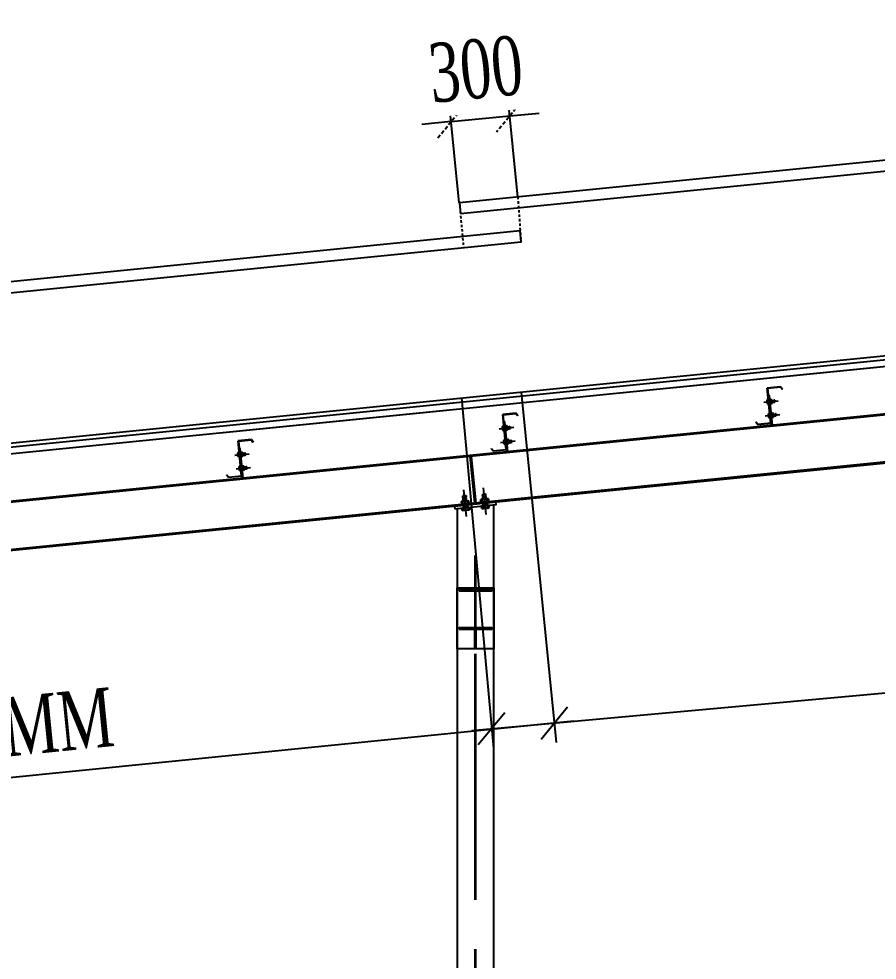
# Model space of a CAD drawing. Header units: inches. Extents: x 315041 to 662841, y -45540 to -35018.
# Drawn here: x 331597.95 to 331641.53, y -36265.71 to -36217.89 of the extents above; entities that cross this region are included whole.
import ezdxf

# ---------------------------------------------------------------- set-up
doc = ezdxf.new("R2010")
doc.units = ezdxf.units.IN
doc.header["$MEASUREMENT"] = 0
doc.linetypes.add('AZNB-BN-TL-A- X- POWDER SECTION 1 2 3$0$HIDDEN2', pattern=[0.1875, 0.125, -0.0625])
doc.linetypes.add('CENTER', pattern=[2, 1.25, -0.25, 0.25, -0.25])
for name, color, linetype in [('001-TRUC', 252, 'CENTER'), ('2', 2, 'Continuous'), ('2NET-VE', 8, 'Continuous'), ('5', 5, 'Continuous'), ('7', 7, 'Continuous'), ('8', 8, 'Continuous'), ('DIM', 8, 'Continuous'), ('GIANG', 1, 'Continuous'), ('ROOFING', 4, 'Continuous')]:
    doc.layers.add(name, color=color, linetype=linetype)
doc.styles.add('ST1', font='times.ttf', dxfattribs={"width": 0.7})
doc.dimstyles.new('100', dxfattribs={"dimtxt": 3, "dimasz": 1.5, "dimexe": 1, "dimexo": 0, "dimgap": 1, "dimtad": 1, "dimdec": 0, "dimlfac": 100, "dimzin": 0, "dimdsep": 46, "dimtxsty": 'ST1', "dimblk": 'OBLIQUE', "dimcen": 1, "dimdle": 1, "dimclrd": 8, "dimclre": 8, "dimclrt": 3, "dimadec": 0, "dimazin": 0, "dimtfac": 1, "dimtdec": 0, "dimtix": 1, "dimtmove": 1, "dimatfit": 3, "dimfxl": 0, "dimtfill": 1, "dimtolj": 1, "dimtzin": 0, "dimlwd": -1, "dimlwe": -1, "dimarcsym": 1})

# ---------------------------------------------------------------- blocks, each defined once
blk = doc.blocks.new('*U187')
at = {"color": 9, "const_width": 22}
blk.add_lwpolyline([(0, 0), (17.2, 0)], dxfattribs=at)
at = {"layer": '2NET-VE', "color": 8, "linetype": 'Continuous', "ltscale": 0.5}
for p, q in [((0, 10.4), (17.2, 10.4)), ((34.1, 9.2), (34, 9.2)), ((0, -10.4), (17.2, -10.4)), ((34.1, -9.2), (34.1, -9.2))]:
    blk.add_line(p, q, dxfattribs=at)
at = {"layer": '7', "color": 8, "linetype": 'Continuous'}
for p, q in [((32.8, 8), (34.3, 9.6)), ((33.4, -8), (35.2, 8)), ((34.3, 9.6), (35.2, 8)), ((35.2, 8), (36.7, 9.6)), ((35.8, -8), (37.6, 8)), ((36.7, 9.6), (37.6, 8)), ((37.6, 8), (39.2, 9.6)), ((38.2, -8), (40.1, 8)), ((39.2, 9.6), (40.1, 8)), ((40.1, 8), (41.6, 9.6)), ((40.6, -8), (42.5, 8)), ((41.6, 9.6), (42.5, 8)), ((42.5, 8), (44, 9.6)), ((43, -8), (44.9, 8)), ((43, -8), (44.9, 8)), ((44, 9.6), (44.9, 8)), ((44.9, 8), (46.4, 9.6)), ((45.4, -8), (47.3, 8)), ((46.4, 9.6), (47.3, 8)), ((47.3, 8), (48.8, 9.6)), ((47.8, -8), (49.7, 8)), ((47.8, -8), (49.7, 8)), ((47.8, -8), (49.7, 8)), ((48.8, 9.6), (49.7, 8)), ((49.7, 8), (51.2, 9.6)), ((50.3, -8), (52.1, 8)), ((51.2, 9.6), (52.1, 8)), ((57.8, 8), (52.1, 8)), ((57.8, 8), (57.8, -8)), ((33, -8), (32.5, -8)), ((33.4, -8), (32.8, -8)), ((33.4, -8), (34.2, -9.6)), ((34.2, -9.6), (35.8, -8)), ((35.8, -8), (36.7, -9.6)), ((36.7, -9.6), (38.2, -8)), ((38.2, -8), (39.1, -9.6)), ((39.1, -9.6), (40.6, -8)), ((40.6, -8), (41.5, -9.6)), ((41.5, -9.6), (43, -8)), ((43, -8), (43.9, -9.6)), ((43.9, -9.6), (45.4, -8)), ((45.4, -8), (46.3, -9.6)), ((46.3, -9.6), (47.8, -8)), ((47.8, -8), (48.7, -9.6)), ((48.7, -9.6), (50.3, -8)), ((50.3, -8), (57.8, -8))]:
    blk.add_line(p, q, dxfattribs=at)
at = {"layer": '8', "color": 8, "linetype": 'Continuous', "ltscale": 10}
blk.add_line((-43.5, 0), (87.3, 0), dxfattribs=at)
at = {"layer": '8', "color": 8, "linetype": 'Continuous'}
for p, q in [((-12.8, 11), (-12.8, 14.8)), ((-12.8, -14.8), (-12.8, 14.8)), ((-1.2, 18.7), (-11.6, 18.7)), ((-1.7, 11), (-11.1, 11)), ((0, 11), (0, 14.8)), ((0, -14.8), (0, 14.8)), ((17.2, -21.9), (17.2, 21.9)), ((17.2, 21.9), (19.7, 21.9)), ((19.7, -21.9), (19.7, 21.9)), ((19.7, 11), (19.7, 14.8)), ((19.7, -14.8), (19.7, 14.8)), ((20.8, 18.7), (31.3, 18.7)), ((21.4, 11), (30.8, 11)), ((32.5, 11), (32.5, 14.8)), ((32.5, -14.8), (32.5, 14.8)), ((-12.8, -11), (-12.8, -14.8)), ((-11.6, -18.7), (-1.2, -18.7)), ((-1.7, -11), (-11.1, -11)), ((0, -11), (0, -14.8)), ((17.2, -21.9), (19.7, -21.9)), ((19.7, -11), (19.7, -14.8)), ((31.3, -18.7), (20.8, -18.7)), ((21.4, -11), (30.8, -11)), ((32.5, -11), (32.5, -14.8))]:
    blk.add_line(p, q, dxfattribs=at)
for centre, radius, start, end in [((-5.8, 14.8), 6.98, 146.602, 180), ((-7.7, 14.8), 5.12, 180, 228.5476), ((-7.7, 7.1), 5.12, 131.4524, 180), ((-5.1, 14.8), 5.12, 311.4524, 0), ((-5.1, 7.1), 5.12, 0, 48.5476), ((-7, 14.8), 6.98, 0, 33.398), ((26.7, 14.8), 6.98, 146.602, 180), ((24.8, 14.8), 5.12, 180, 228.5476), ((24.8, 7.1), 5.12, 131.4524, 180), ((27.4, 14.8), 5.12, 311.4524, 0), ((27.4, 7.1), 5.12, 0, 48.5476), ((25.5, 14.8), 6.98, 0, 33.398), ((-7.7, -7.1), 5.12, 180, 228.5476), ((-7.7, -14.8), 5.12, 131.4524, 180), ((-5.8, -14.8), 6.98, 180, 213.398), ((-5.1, -7.1), 5.12, 311.4524, 0), ((-5.1, -14.8), 5.12, 0, 48.5476), ((-7, -14.8), 6.98, 326.602, 0), ((24.8, -7.1), 5.12, 180, 228.5476), ((24.8, -14.8), 5.12, 131.4524, 180), ((26.7, -14.8), 6.98, 180, 213.398), ((27.4, -7.1), 5.12, 311.4524, 0), ((27.4, -14.8), 5.12, 0, 48.5476), ((25.5, -14.8), 6.98, 326.602, 0)]:
    blk.add_arc(centre, radius, start, end, dxfattribs=at)
blk = doc.blocks.new('*U186')
at = {"color": 9, "const_width": 22}
blk.add_lwpolyline([(0, 0), (17.2, 0)], dxfattribs=at)
at = {"layer": '2NET-VE', "color": 8, "linetype": 'Continuous', "ltscale": 0.5}
for p, q in [((0, 10.4), (17.2, 10.4)), ((34.1, 9.2), (34, 9.2)), ((0, -10.4), (17.2, -10.4)), ((34.1, -9.2), (34.1, -9.2))]:
    blk.add_line(p, q, dxfattribs=at)
at = {"layer": '7', "color": 8, "linetype": 'Continuous'}
for p, q in [((32.8, 8), (34.3, 9.6)), ((33.4, -8), (35.2, 8)), ((34.3, 9.6), (35.2, 8)), ((35.2, 8), (36.7, 9.6)), ((35.8, -8), (37.6, 8)), ((36.7, 9.6), (37.6, 8)), ((37.6, 8), (39.2, 9.6)), ((38.2, -8), (40.1, 8)), ((39.2, 9.6), (40.1, 8)), ((40.1, 8), (41.6, 9.6)), ((40.6, -8), (42.5, 8)), ((41.6, 9.6), (42.5, 8)), ((42.5, 8), (44, 9.6)), ((43, -8), (44.9, 8)), ((43, -8), (44.9, 8)), ((44, 9.6), (44.9, 8)), ((44.9, 8), (46.4, 9.6)), ((45.4, -8), (47.3, 8)), ((46.4, 9.6), (47.3, 8)), ((47.3, 8), (48.8, 9.6)), ((47.8, -8), (49.7, 8)), ((47.8, -8), (49.7, 8)), ((47.8, -8), (49.7, 8)), ((48.8, 9.6), (49.7, 8)), ((49.7, 8), (51.2, 9.6)), ((50.3, -8), (52.1, 8)), ((51.2, 9.6), (52.1, 8)), ((57.8, 8), (52.1, 8)), ((57.8, 8), (57.8, -8)), ((33, -8), (32.5, -8)), ((33.4, -8), (32.8, -8)), ((33.4, -8), (34.2, -9.6)), ((34.2, -9.6), (35.8, -8)), ((35.8, -8), (36.7, -9.6)), ((36.7, -9.6), (38.2, -8)), ((38.2, -8), (39.1, -9.6)), ((39.1, -9.6), (40.6, -8)), ((40.6, -8), (41.5, -9.6)), ((41.5, -9.6), (43, -8)), ((43, -8), (43.9, -9.6)), ((43.9, -9.6), (45.4, -8)), ((45.4, -8), (46.3, -9.6)), ((46.3, -9.6), (47.8, -8)), ((47.8, -8), (48.7, -9.6)), ((48.7, -9.6), (50.3, -8)), ((50.3, -8), (57.8, -8))]:
    blk.add_line(p, q, dxfattribs=at)
at = {"layer": '8', "color": 8, "linetype": 'Continuous', "ltscale": 10}
blk.add_line((-43.5, 0), (87.3, 0), dxfattribs=at)
at = {"layer": '8', "color": 8, "linetype": 'Continuous'}
for p, q in [((-12.8, 11), (-12.8, 14.8)), ((-12.8, -14.8), (-12.8, 14.8)), ((-1.2, 18.7), (-11.6, 18.7)), ((-1.7, 11), (-11.1, 11)), ((0, 11), (0, 14.8)), ((0, -14.8), (0, 14.8)), ((17.2, -21.9), (17.2, 21.9)), ((17.2, 21.9), (19.7, 21.9)), ((19.7, -21.9), (19.7, 21.9)), ((19.7, 11), (19.7, 14.8)), ((19.7, -14.8), (19.7, 14.8)), ((20.8, 18.7), (31.3, 18.7)), ((21.4, 11), (30.8, 11)), ((32.5, 11), (32.5, 14.8)), ((32.5, -14.8), (32.5, 14.8)), ((-12.8, -11), (-12.8, -14.8)), ((-11.6, -18.7), (-1.2, -18.7)), ((-1.7, -11), (-11.1, -11)), ((0, -11), (0, -14.8)), ((17.2, -21.9), (19.7, -21.9)), ((19.7, -11), (19.7, -14.8)), ((31.3, -18.7), (20.8, -18.7)), ((21.4, -11), (30.8, -11)), ((32.5, -11), (32.5, -14.8))]:
    blk.add_line(p, q, dxfattribs=at)
for centre, radius, start, end in [((-5.8, 14.8), 6.98, 146.602, 180), ((-7.7, 14.8), 5.12, 180, 228.5476), ((-7.7, 7.1), 5.12, 131.4524, 180), ((-5.1, 14.8), 5.12, 311.4524, 0), ((-5.1, 7.1), 5.12, 0, 48.5476), ((-7, 14.8), 6.98, 0, 33.398), ((26.7, 14.8), 6.98, 146.602, 180), ((24.8, 14.8), 5.12, 180, 228.5476), ((24.8, 7.1), 5.12, 131.4524, 180), ((27.4, 14.8), 5.12, 311.4524, 0), ((27.4, 7.1), 5.12, 0, 48.5476), ((25.5, 14.8), 6.98, 0, 33.398), ((-7.7, -7.1), 5.12, 180, 228.5476), ((-7.7, -14.8), 5.12, 131.4524, 180), ((-5.8, -14.8), 6.98, 180, 213.398), ((-5.1, -7.1), 5.12, 311.4524, 0), ((-5.1, -14.8), 5.12, 0, 48.5476), ((-7, -14.8), 6.98, 326.602, 0), ((24.8, -7.1), 5.12, 180, 228.5476), ((24.8, -14.8), 5.12, 131.4524, 180), ((26.7, -14.8), 6.98, 180, 213.398), ((27.4, -7.1), 5.12, 311.4524, 0), ((27.4, -14.8), 5.12, 0, 48.5476), ((25.5, -14.8), 6.98, 326.602, 0)]:
    blk.add_arc(centre, radius, start, end, dxfattribs=at)
blk = doc.blocks.new('A$C69F028B4')
at = {"layer": '2'}
for points in [[(0, 1.617), (1.375, 1.617), (1.375, 1.667), (0, 1.667)], [(0.667, 0.05), (0.708, 0.05), (0.708, 1.617), (0.667, 1.617)], [(0, 0), (1.375, 0), (1.375, 0.05), (0, 0.05)]]:
    blk.add_lwpolyline(points, close=True, dxfattribs=at)
blk = doc.blocks.new('*U235')
at = {"layer": '2NET-VE', "ltscale": 0.5}
for p, q in [((0, 8.3), (9.5, 8.3)), ((22.9, 7.4), (22.9, 7.4)), ((0, -8.3), (9.5, -8.3)), ((22.9, -7.4), (22.9, -7.4))]:
    blk.add_line(p, q, dxfattribs=at)
at = {"layer": '7', "linetype": 'Continuous'}
for p, q in [((21.9, 6.4), (23.1, 7.7)), ((22.3, -6.4), (23.8, 6.4)), ((23.1, 7.7), (23.8, 6.4)), ((23.8, 6.4), (25.1, 7.7)), ((24.3, -6.4), (25.8, 6.4)), ((25.1, 7.7), (25.8, 6.4)), ((25.8, 6.4), (27, 7.7)), ((26.2, -6.4), (27.7, 6.4)), ((27, 7.7), (27.7, 6.4)), ((27.7, 6.4), (28.9, 7.7)), ((28.1, -6.4), (29.6, 6.4)), ((28.9, 7.7), (29.6, 6.4)), ((29.6, 6.4), (30.9, 7.7)), ((30.1, -6.4), (31.6, 6.4)), ((30.1, -6.4), (31.6, 6.4)), ((30.9, 7.7), (31.6, 6.4)), ((31.6, 6.4), (32.8, 7.7)), ((32, -6.4), (33.5, 6.4)), ((32.8, 7.7), (33.5, 6.4)), ((33.5, 6.4), (34.7, 7.7)), ((33.9, -6.4), (35.4, 6.4)), ((33.9, -6.4), (35.4, 6.4)), ((33.9, -6.4), (35.4, 6.4)), ((34.7, 7.7), (35.4, 6.4)), ((35.4, 6.4), (36.7, 7.7)), ((35.9, -6.4), (37.4, 6.4)), ((36.7, 7.7), (37.4, 6.4)), ((41.9, 6.4), (37.4, 6.4)), ((41.9, 6.4), (41.9, -6.4)), ((22.1, -6.4), (21.7, -6.4)), ((22.3, -6.4), (21.9, -6.4)), ((22.3, -6.4), (23.1, -7.7)), ((23.1, -7.7), (24.3, -6.4)), ((24.3, -6.4), (25, -7.7)), ((25, -7.7), (26.2, -6.4)), ((26.2, -6.4), (26.9, -7.7)), ((26.9, -7.7), (28.1, -6.4)), ((28.1, -6.4), (28.9, -7.7)), ((28.9, -7.7), (30.1, -6.4)), ((30.1, -6.4), (30.8, -7.7)), ((30.8, -7.7), (32, -6.4)), ((32, -6.4), (32.7, -7.7)), ((32.7, -7.7), (33.9, -6.4)), ((33.9, -6.4), (34.7, -7.7)), ((34.7, -7.7), (35.9, -6.4)), ((35.9, -6.4), (41.9, -6.4))]:
    blk.add_line(p, q, dxfattribs=at)
at = {"layer": '8', "linetype": 'Continuous'}
for p, q in [((-10.2, 8.8), (-10.2, 11.9)), ((-10.2, -11.9), (-10.2, 11.9)), ((-0.9, 14.9), (-9.3, 14.9)), ((-1.4, 8.8), (-8.9, 8.8)), ((0, 8.8), (0, 11.9)), ((0, -11.9), (0, 11.9)), ((9.5, -17.6), (9.5, 17.6)), ((9.5, 17.6), (11.4, 17.6)), ((11.4, -17.6), (11.4, 17.6)), ((11.4, 8.8), (11.4, 11.9)), ((11.4, -11.9), (11.4, 11.9)), ((12.3, 14.9), (20.7, 14.9)), ((12.8, 8.8), (20.3, 8.8)), ((21.7, 8.8), (21.7, 11.9)), ((21.7, -11.9), (21.7, 11.9)), ((-10.2, -8.8), (-10.2, -11.9)), ((-9.3, -14.9), (-0.9, -14.9)), ((-1.4, -8.8), (-8.9, -8.8)), ((0, -8.8), (0, -11.9)), ((9.5, -17.6), (11.4, -17.6)), ((11.4, -8.8), (11.4, -11.9)), ((20.7, -14.9), (12.3, -14.9)), ((12.8, -8.8), (20.3, -8.8)), ((21.7, -8.8), (21.7, -11.9))]:
    blk.add_line(p, q, dxfattribs=at)
at = {"layer": '8', "ltscale": 10}
blk.add_line((-32.8, 0), (65.5, 0), dxfattribs=at)
at = {"layer": '8', "linetype": 'Continuous'}
for centre, radius, start, end in [((-4.7, 11.9), 5.58, 146.602, 180), ((-6.1, 11.9), 4.1, 180, 228.54763), ((-6.1, 5.7), 4.1, 131.45237, 180), ((-4.1, 11.9), 4.1, 311.45237, 0), ((-4.1, 5.7), 4.1, 0, 48.54763), ((-5.6, 11.9), 5.58, 0, 33.398), ((17, 11.9), 5.58, 146.602, 180), ((15.5, 11.9), 4.1, 180, 228.54763), ((15.5, 5.7), 4.1, 131.45237, 180), ((17.6, 11.9), 4.1, 311.45237, 0), ((17.6, 5.7), 4.1, 0, 48.54763), ((16.1, 11.9), 5.58, 0, 33.398), ((-6.1, -5.7), 4.1, 180, 228.54763), ((-6.1, -11.9), 4.1, 131.45237, 180), ((-4.7, -11.9), 5.58, 180, 213.398), ((-4.1, -5.7), 4.1, 311.45237, 0), ((-4.1, -11.9), 4.1, 0, 48.54763), ((-5.6, -11.9), 5.58, 326.602, 0), ((15.5, -5.7), 4.1, 180, 228.54763), ((15.5, -11.9), 4.1, 131.45237, 180), ((17, -11.9), 5.58, 180, 213.398), ((17.6, -5.7), 4.1, 311.45237, 0), ((17.6, -11.9), 4.1, 0, 48.54763), ((16.1, -11.9), 5.58, 326.602, 0)]:
    blk.add_arc(centre, radius, start, end, dxfattribs=at)
blk = doc.blocks.new('*U234')
at = {"layer": '2NET-VE', "ltscale": 0.5}
for p, q in [((0, 8.3), (9.5, 8.3)), ((22.9, 7.4), (22.9, 7.4)), ((0, -8.3), (9.5, -8.3)), ((22.9, -7.4), (22.9, -7.4))]:
    blk.add_line(p, q, dxfattribs=at)
at = {"layer": '7', "linetype": 'Continuous'}
for p, q in [((21.9, 6.4), (23.1, 7.7)), ((22.3, -6.4), (23.8, 6.4)), ((23.1, 7.7), (23.8, 6.4)), ((23.8, 6.4), (25.1, 7.7)), ((24.3, -6.4), (25.8, 6.4)), ((25.1, 7.7), (25.8, 6.4)), ((25.8, 6.4), (27, 7.7)), ((26.2, -6.4), (27.7, 6.4)), ((27, 7.7), (27.7, 6.4)), ((27.7, 6.4), (28.9, 7.7)), ((28.1, -6.4), (29.6, 6.4)), ((28.9, 7.7), (29.6, 6.4)), ((29.6, 6.4), (30.9, 7.7)), ((30.1, -6.4), (31.6, 6.4)), ((30.1, -6.4), (31.6, 6.4)), ((30.9, 7.7), (31.6, 6.4)), ((31.6, 6.4), (32.8, 7.7)), ((32, -6.4), (33.5, 6.4)), ((32.8, 7.7), (33.5, 6.4)), ((33.5, 6.4), (34.7, 7.7)), ((33.9, -6.4), (35.4, 6.4)), ((33.9, -6.4), (35.4, 6.4)), ((33.9, -6.4), (35.4, 6.4)), ((34.7, 7.7), (35.4, 6.4)), ((35.4, 6.4), (36.7, 7.7)), ((35.9, -6.4), (37.4, 6.4)), ((36.7, 7.7), (37.4, 6.4)), ((41.9, 6.4), (37.4, 6.4)), ((41.9, 6.4), (41.9, -6.4)), ((22.1, -6.4), (21.7, -6.4)), ((22.3, -6.4), (21.9, -6.4)), ((22.3, -6.4), (23.1, -7.7)), ((23.1, -7.7), (24.3, -6.4)), ((24.3, -6.4), (25, -7.7)), ((25, -7.7), (26.2, -6.4)), ((26.2, -6.4), (26.9, -7.7)), ((26.9, -7.7), (28.1, -6.4)), ((28.1, -6.4), (28.9, -7.7)), ((28.9, -7.7), (30.1, -6.4)), ((30.1, -6.4), (30.8, -7.7)), ((30.8, -7.7), (32, -6.4)), ((32, -6.4), (32.7, -7.7)), ((32.7, -7.7), (33.9, -6.4)), ((33.9, -6.4), (34.7, -7.7)), ((34.7, -7.7), (35.9, -6.4)), ((35.9, -6.4), (41.9, -6.4))]:
    blk.add_line(p, q, dxfattribs=at)
at = {"layer": '8', "linetype": 'Continuous'}
for p, q in [((-10.2, 8.8), (-10.2, 11.9)), ((-10.2, -11.9), (-10.2, 11.9)), ((-0.9, 14.9), (-9.3, 14.9)), ((-1.4, 8.8), (-8.9, 8.8)), ((0, 8.8), (0, 11.9)), ((0, -11.9), (0, 11.9)), ((9.5, -17.6), (9.5, 17.6)), ((9.5, 17.6), (11.4, 17.6)), ((11.4, -17.6), (11.4, 17.6)), ((11.4, 8.8), (11.4, 11.9)), ((11.4, -11.9), (11.4, 11.9)), ((12.3, 14.9), (20.7, 14.9)), ((12.8, 8.8), (20.3, 8.8)), ((21.7, 8.8), (21.7, 11.9)), ((21.7, -11.9), (21.7, 11.9)), ((-10.2, -8.8), (-10.2, -11.9)), ((-9.3, -14.9), (-0.9, -14.9)), ((-1.4, -8.8), (-8.9, -8.8)), ((0, -8.8), (0, -11.9)), ((9.5, -17.6), (11.4, -17.6)), ((11.4, -8.8), (11.4, -11.9)), ((20.7, -14.9), (12.3, -14.9)), ((12.8, -8.8), (20.3, -8.8)), ((21.7, -8.8), (21.7, -11.9))]:
    blk.add_line(p, q, dxfattribs=at)
at = {"layer": '8', "ltscale": 10}
blk.add_line((-32.8, 0), (65.5, 0), dxfattribs=at)
at = {"layer": '8', "linetype": 'Continuous'}
for centre, radius, start, end in [((-4.7, 11.9), 5.58, 146.602, 180), ((-6.1, 11.9), 4.1, 180, 228.54763), ((-6.1, 5.7), 4.1, 131.45237, 180), ((-4.1, 11.9), 4.1, 311.45237, 0), ((-4.1, 5.7), 4.1, 0, 48.54763), ((-5.6, 11.9), 5.58, 0, 33.398), ((17, 11.9), 5.58, 146.602, 180), ((15.5, 11.9), 4.1, 180, 228.54763), ((15.5, 5.7), 4.1, 131.45237, 180), ((17.6, 11.9), 4.1, 311.45237, 0), ((17.6, 5.7), 4.1, 0, 48.54763), ((16.1, 11.9), 5.58, 0, 33.398), ((-6.1, -5.7), 4.1, 180, 228.54763), ((-6.1, -11.9), 4.1, 131.45237, 180), ((-4.7, -11.9), 5.58, 180, 213.398), ((-4.1, -5.7), 4.1, 311.45237, 0), ((-4.1, -11.9), 4.1, 0, 48.54763), ((-5.6, -11.9), 5.58, 326.602, 0), ((15.5, -5.7), 4.1, 180, 228.54763), ((15.5, -11.9), 4.1, 131.45237, 180), ((17, -11.9), 5.58, 180, 213.398), ((17.6, -5.7), 4.1, 311.45237, 0), ((17.6, -11.9), 4.1, 0, 48.54763), ((16.1, -11.9), 5.58, 326.602, 0)]:
    blk.add_arc(centre, radius, start, end, dxfattribs=at)
blk = doc.blocks.new('XM150')
at = {"layer": '2', "ltscale": 0.015}
for p, q in [((68.9, 180), (0.9, 180)), ((0.9, 1.1), (0.9, 180)), ((2, 178.9), (2, 0)), ((2, 178.9), (68.3, 178.9)), ((75.4, 166.5), (68.3, 178.9)), ((68.9, 180), (76.4, 167)), ((76.4, 167), (75.4, 166.5)), ((-73.5, 13), (-72.5, 13.5)), ((-66, 0), (-73.5, 13)), ((-72.5, 13.5), (-65.4, 1.1)), ((2, 0), (-66, 0)), ((-65.4, 1.1), (0.9, 1.1))]:
    blk.add_line(p, q, dxfattribs=at)
at = {"layer": '5'}
blk.add_lwpolyline([(8, -10), (8, 140), (2, 140), (2, -10), (8, -10)], close=True, dxfattribs=at)
at = {"layer": 'GIANG', "xscale": 0.7499999999999999, "yscale": 0.7499999999999999, "zscale": 0.7499999999999999}
for name, p in [('*U235', (0.9, 110)), ('*U234', (0.9, 40))]:
    blk.add_blockref(name, p, dxfattribs=at)
blk = doc.blocks.new('*U238')
at = {"layer": '2', "xscale": 0.008333333333333335, "yscale": 0.008333333333333335, "zscale": 0.008333333333333335, "rotation": 5.710593137616317}
blk.add_blockref('XM150', (0.083, -0.704), dxfattribs=at)
blk = doc.blocks.new('*U239')
at = {"layer": 'DIM', "color": 0, "linetype": 'ByBlock', "lineweight": -2, "transparency": 16777216}
for p in [(-33.583, -3.358), (-44.777, -4.478), (-55.971, -5.597)]:
    blk.add_blockref('*U238', p, dxfattribs=at)
blk = doc.blocks.new('_Oblique')
at = {"color": 0, "linetype": 'ByBlock', "lineweight": -2}
blk.add_line((-0.5, -0.5), (0.5, 0.5), dxfattribs=at)
blk = doc.blocks.new('*D785')
at = {"color": 8, "linetype": 'Continuous', "transparency": 16777216}
for p, q in [((331623.452, -36236.847), (331625.233, -36254.647)), ((331558.275, -36243.37), (331560.056, -36261.169)), ((331558.962, -36260.274), (331626.129, -36253.552))]:
    blk.add_line(p, q, dxfattribs=at)
at = {"layer": 'Defpoints', "color": 0, "transparency": 16777216}
for p in [(331623.452, -36236.847), (331558.275, -36243.37), (331625.134, -36253.652)]:
    blk.add_point(p, dxfattribs=at)
at = {"color": 8, "transparency": 16777216, "xscale": 1.5, "yscale": 1.5, "zscale": 1.5}
for p, rotation in [((331625.134, -36253.652), 5.714988377489519), ((331559.957, -36260.174), 185.7149883774895)]:
    blk.add_blockref('_Oblique', p, dxfattribs=dict(at, rotation=rotation))
at = {"color": 3, "transparency": 16777216, "insert": (331592.293, -36254.392), "char_height": 3, "attachment_point": 5, "rotation": 5.715, "style": 'ST1', "bg_fill": 3, "box_fill_scale": 1.25, "bg_fill_color": 256, "bg_fill_true_color": 13158600, "bg_fill_transparency": 11360740}
blk.add_mtext('\\A1;TLS1=6550MM', dxfattribs=at)
blk = doc.blocks.new('*D786')
at = {"layer": '2', "color": 8, "linetype": 'Continuous', "transparency": 16777216}
for p, q in [((331687.082, -36230.474), (331688.762, -36248.853)), ((331620.417, -36237.146), (331622.044, -36254.95)), ((331620.957, -36254.046), (331689.667, -36247.766))]:
    blk.add_line(p, q, dxfattribs=at)
at = {"layer": 'Defpoints', "color": 0, "transparency": 16777216}
for p in [(331687.082, -36230.474), (331620.417, -36237.146), (331688.671, -36247.857)]:
    blk.add_point(p, dxfattribs=at)
at = {"layer": '2', "color": 8, "transparency": 16777216, "xscale": 1.5, "yscale": 1.5, "zscale": 1.5}
for p, rotation in [((331688.671, -36247.857), 5.222103691878452), ((331621.953, -36253.955), 185.2221036918785)]:
    blk.add_blockref('_Oblique', p, dxfattribs=dict(at, rotation=rotation))
at = {"layer": '2', "color": 3, "transparency": 16777216, "insert": (331655.082, -36248.383), "char_height": 3, "attachment_point": 5, "rotation": 5.2221, "style": 'ST1', "bg_fill": 3, "box_fill_scale": 1.25, "bg_fill_color": 256, "bg_fill_true_color": 13158600, "bg_fill_transparency": 6881364}
blk.add_mtext('\\A1;TLS2=6700MM', dxfattribs=at)
blk = doc.blocks.new('*D793')
at = {"color": 8, "linetype": 'Continuous', "transparency": 16777216}
for p, q in [((331623.279, -36226.942), (331622.783, -36221.829)), ((331620.298, -36227.232), (331619.801, -36222.118)), ((331619.898, -36223.113), (331622.88, -36222.824)), ((331622.88, -36222.824), (331624.373, -36222.679)), ((331619.898, -36223.113), (331618.405, -36223.258))]:
    blk.add_line(p, q, dxfattribs=at)
at = {"layer": 'Defpoints', "color": 0, "linetype": 'AZNB-BN-TL-A- X- POWDER SECTION 1 2 3$0$HIDDEN2', "transparency": 16777216}
for p in [(331620.298, -36227.232), (331623.279, -36226.942)]:
    blk.add_point(p, dxfattribs=at)
at = {"color": 8, "linetype": 'AZNB-BN-TL-A- X- POWDER SECTION 1 2 3$0$HIDDEN2', "transparency": 16777216, "xscale": 1.5, "yscale": 1.5, "zscale": 1.5}
for p, rotation in [((331619.898, -36223.113), 5.544059627748288), ((331622.88, -36222.824), 185.5440596277483)]:
    blk.add_blockref('_Oblique', p, dxfattribs=dict(at, rotation=rotation))
at = {"color": 3, "linetype": 'AZNB-BN-TL-A- X- POWDER SECTION 1 2 3$0$HIDDEN2', "transparency": 16777216, "insert": (331621.145, -36220.455), "char_height": 3, "attachment_point": 5, "rotation": 5.5441, "style": 'ST1', "bg_fill": 3, "box_fill_scale": 1.25, "bg_fill_color": 256, "bg_fill_true_color": 13158600, "bg_fill_transparency": 1019152}
blk.add_mtext('\\A1;300', dxfattribs=at)
at = {"layer": 'Defpoints', "color": 0, "linetype": 'AZNB-BN-TL-A- X- POWDER SECTION 1 2 3$0$HIDDEN2', "transparency": 16777216}
blk.add_point((331622.88, -36222.824), dxfattribs=at)

msp = doc.modelspace()

# ---------------------------------------------------------------- linework, layer by layer
at = {"color": 8, "linetype": 'AZNB-BN-TL-A- X- POWDER SECTION 1 2 3$0$HIDDEN2'}
for p, q in [((331620.317, -36227.2297), (331620.5251, -36229.5068)), ((331623.2784, -36226.9336), (331623.4465, -36229.2126))]:
    msp.add_line(p, q, dxfattribs=at)
at = {"color": 2, "true_color": 0xe7eb14}
msp.add_lwpolyline([(331620.3671, -36227.7775), (331687.0329, -36221.1109), (331686.9828, -36220.5631), (331620.317, -36227.2297)], close=True, dxfattribs=at)
at = {"layer": '001-TRUC', "color": 9, "lineweight": 0, "ltscale": 10}
for p, q in [((331621.1024, -36302.6429), (331621.1024, -36242.6724)), ((331621.1624, -36302.6429), (331621.1624, -36242.6664))]:
    msp.add_line(p, q, dxfattribs=at)
at = {"layer": '2', "color": 9}
for p, q in [((331687.2624, -36233.4234), (331565.7919, -36245.5704)), ((331687.2624, -36233.4837), (331565.7919, -36245.6307)), ((331687.2624, -36235.8755), (331565.7919, -36248.0226)), ((331687.2624, -36235.9358), (331565.7919, -36248.0829))]:
    msp.add_line(p, q, dxfattribs=at)
at = {"layer": '2'}
for p, q in [((331621.1025, -36242.4915), (331620.8657, -36240.1233)), ((331621.1622, -36242.4856), (331620.9254, -36240.1174)), ((331620.2024, -36242.7624), (331622.0624, -36242.5764))]:
    msp.add_line(p, q, dxfattribs=at)
for points in [[(331620.0776, -36242.7749), (331622.1871, -36242.564), (331622.1752, -36242.4446), (331620.0657, -36242.6555)], [(331620.2024, -36246.7871), (331622.0624, -36246.7871), (331622.0624, -36249.8871), (331620.2024, -36249.8871)], [(331621.1074, -36248.8871), (331621.1574, -36248.8871), (331621.1574, -36249.8871), (331621.1074, -36249.8871)]]:
    msp.add_lwpolyline(points, close=True, dxfattribs=at)
at = {"layer": '2', "color": 9}
for points in [[(331620.2024, -36242.7624), (331620.2024, -36302.6429)], [(331622.0624, -36302.6429), (331622.0624, -36242.5764)]]:
    msp.add_lwpolyline(points, dxfattribs=at)
at = {"layer": 'ROOFING'}
for p, q in [((331558.2739, -36243.36), (331687.1324, -36230.4741)), ((331558.2739, -36243.37), (331687.1324, -36230.4842)), ((331558.2924, -36243.5591), (331687.1324, -36230.6751)), ((331558.6651, -36243.8736), (331687.1329, -36231.0268)), ((331558.7091, -36243.8592), (331687.132, -36231.0169))]:
    msp.add_line(p, q, dxfattribs=at)

# ---------------------------------------------------------------- block references
at = {"layer": '2', "xscale": 1.200000000011642, "yscale": 1.200000000011642, "zscale": 1.2}
msp.add_blockref('A$C69F028B4', (331620.3074, -36248.8871), dxfattribs=at)
at = {"layer": '8', "yscale": 0.01043478262727149}
for name, p, xscale, zscale, rotation in [('*U187', (331620.6348, -36242.7192), -0.01043478262236483, 0.01043478260892342, 275.7105929307846), ('*U186', (331621.6299, -36242.6197), 0.01043478262236483, 0.01043478260892343, 95.71059293078463)]:
    msp.add_blockref(name, p, dxfattribs=dict(at, xscale=xscale, zscale=zscale, rotation=rotation))
at = {"layer": 'DIM', "xscale": 1.200000000011642, "yscale": 1.200000000011642, "zscale": 1.2}
msp.add_blockref('*U239', (331676.3195, -36233.5629), dxfattribs=at)

# ---------------------------------------------------------------- next in the draw order: dimensions: what is measured, and where the dimension line sits
at = {"color": 8, "linetype": 'AZNB-BN-TL-A- X- POWDER SECTION 1 2 3$0$HIDDEN2'}
dim = msp.add_aligned_dim(p1=(331620.2976, -36227.2317), p2=(331623.2793, -36226.9422), distance=4.1375, dimstyle='100', dxfattribs=at)
dim.commit()
dim.dimension.update_dxf_attribs({"geometry": '*D793', "text_midpoint": (331621.1447, -36220.4547)})
dim = msp.add_aligned_dim(p1=(331558.2748, -36243.37), p2=(331623.4522, -36236.8472), distance=-16.8884, text='TLS1=<>MM', dimstyle='100')
dim.commit()
dim.dimension.update_dxf_attribs({"geometry": '*D785', "text_midpoint": (331592.293, -36254.3921)})

# ---------------------------------------------------------------- next in the draw order: dimensions: what is measured, and where the dimension line sits
at = {"layer": '2', "color": 9}
dim = msp.add_linear_dim(base=(331688.6711, -36247.8568), p1=(331620.417, -36237.1457), p2=(331687.0824, -36230.4741), angle=185.2221, text='TLS2=<>MM', dimstyle='100', dxfattribs=at)
dim.commit()
dim.dimension.update_dxf_attribs({"geometry": '*D786', "text_midpoint": (331655.0816, -36248.3827)})

# ---------------------------------------------------------------- next in the draw order: linework, layer by layer
at = {"color": 1, "true_color": 0xfa051e}
msp.add_lwpolyline([(331558.324, -36235.7268), (331623.4465, -36229.2126), (331623.4061, -36228.6659), (331558.2739, -36235.179)], close=True, dxfattribs=at)

doc.saveas('drawing.dxf')
